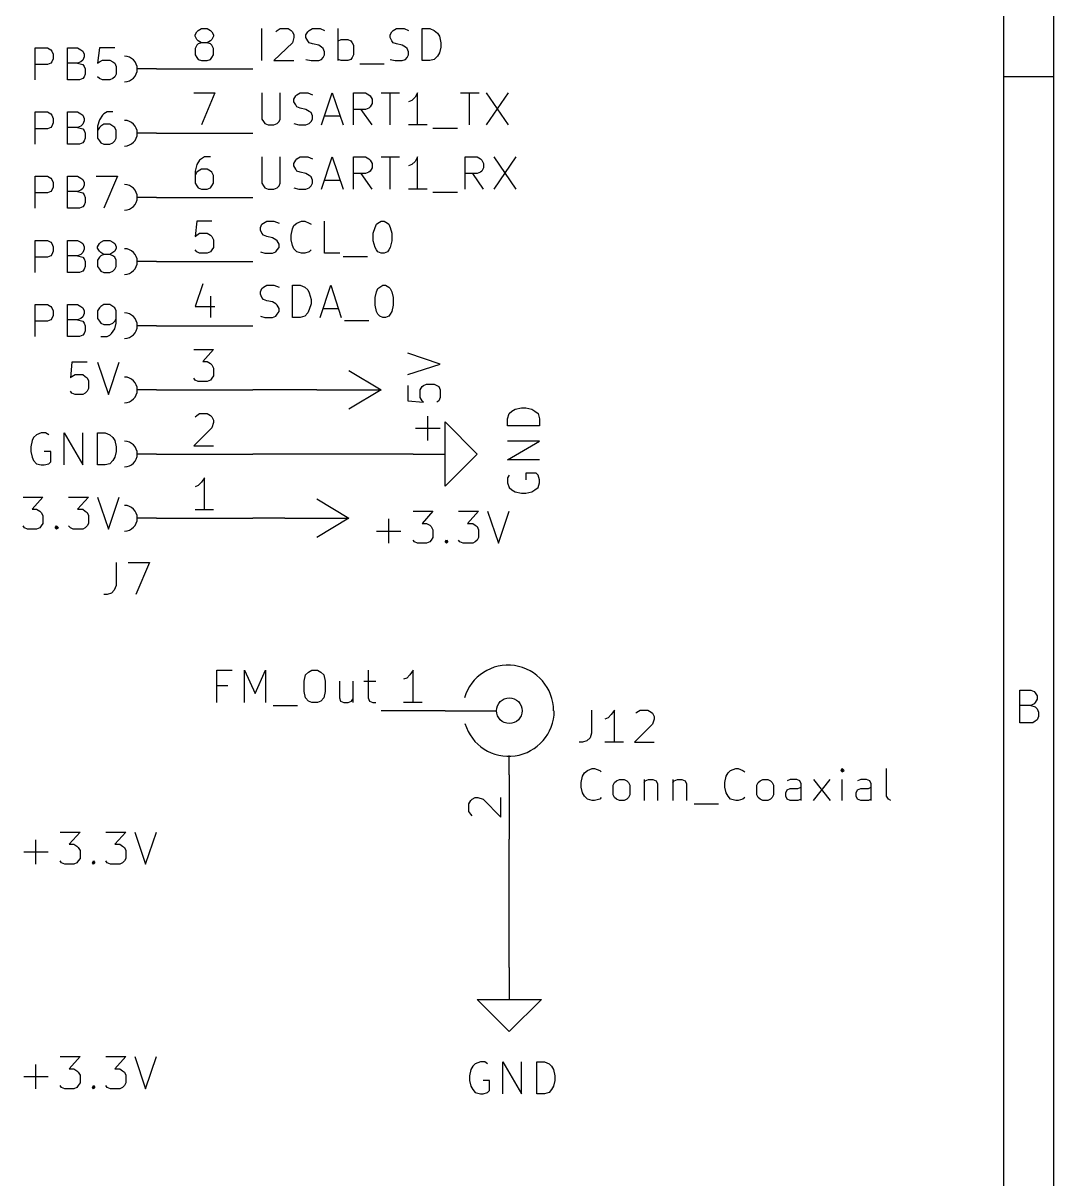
# Model space of a CAD drawing. Extents: x 0.4 to 11.3, y -7.9 to -0.4.
# Drawn here: x 9.692 to 11.299, y -4.079 to -2.278 of the extents above; entities that cross this region are included whole.
import ezdxf

# ---------------------------------------------------------------- set-up
doc = ezdxf.new("R2010")
doc.units = 0
doc.header["$MEASUREMENT"] = 0
for name, color, linetype in [('BLACK', 7, 'CONTINUOUS'), ('BLUE3', 171, 'CONTINUOUS'), ('CYAN2', 4, 'CONTINUOUS'), ('GREEN2', 3, 'CONTINUOUS'), ('RED2', 1, 'CONTINUOUS')]:
    doc.layers.add(name, color=color, linetype=linetype)

msp = doc.modelspace()

# ---------------------------------------------------------------- linework, layer by layer
at = {"layer": 'BLACK', "linetype": 'CONTINUOUS'}
for p, q in [((10.064, -2.337), (10.064, -2.287)), ((10.088, -2.29), (10.093, -2.287)), ((10.093, -2.287), (10.105, -2.287)), ((10.105, -2.287), (10.11, -2.29)), ((10.138, -2.29), (10.143, -2.287)), ((10.143, -2.287), (10.155, -2.287)), ((10.155, -2.287), (10.162, -2.29)), ((10.183, -2.337), (10.183, -2.287)), ((10.269, -2.29), (10.274, -2.287)), ((10.274, -2.287), (10.286, -2.287)), ((10.286, -2.287), (10.293, -2.29)), ((10.314, -2.337), (10.314, -2.287)), ((10.314, -2.287), (10.326, -2.287)), ((10.326, -2.287), (10.333, -2.29)), ((10.086, -2.292), (10.088, -2.29)), ((10.11, -2.29), (10.112, -2.292)), ((10.112, -2.292), (10.114, -2.297)), ((10.114, -2.301), (10.112, -2.309)), ((10.114, -2.297), (10.114, -2.301)), ((10.133, -2.297), (10.136, -2.292)), ((10.133, -2.301), (10.133, -2.297)), ((10.136, -2.306), (10.133, -2.301)), ((10.136, -2.292), (10.138, -2.29)), ((10.183, -2.306), (10.188, -2.304)), ((10.188, -2.304), (10.198, -2.304)), ((10.198, -2.304), (10.203, -2.306)), ((10.264, -2.297), (10.267, -2.292)), ((10.264, -2.301), (10.264, -2.297)), ((10.267, -2.306), (10.264, -2.301)), ((10.267, -2.292), (10.269, -2.29)), ((10.333, -2.29), (10.338, -2.294)), ((10.338, -2.294), (10.341, -2.299)), ((10.341, -2.299), (10.343, -2.309)), ((10.112, -2.309), (10.083, -2.337)), ((10.138, -2.309), (10.136, -2.306)), ((10.143, -2.311), (10.138, -2.309)), ((10.153, -2.313), (10.143, -2.311)), ((10.157, -2.316), (10.153, -2.313)), ((10.16, -2.318), (10.157, -2.316)), ((10.162, -2.323), (10.16, -2.318)), ((10.162, -2.328), (10.162, -2.323)), ((10.203, -2.306), (10.205, -2.309)), ((10.205, -2.309), (10.207, -2.313)), ((10.207, -2.313), (10.207, -2.328)), ((10.269, -2.309), (10.267, -2.306)), ((10.274, -2.311), (10.269, -2.309)), ((10.283, -2.313), (10.274, -2.311)), ((10.288, -2.316), (10.283, -2.313)), ((10.291, -2.318), (10.288, -2.316)), ((10.293, -2.323), (10.291, -2.318)), ((10.293, -2.328), (10.293, -2.323)), ((10.343, -2.316), (10.341, -2.325)), ((10.343, -2.309), (10.343, -2.316)), ((10.083, -2.337), (10.114, -2.337)), ((10.133, -2.335), (10.141, -2.337)), ((10.141, -2.337), (10.153, -2.337)), ((10.153, -2.337), (10.157, -2.335)), ((10.157, -2.335), (10.16, -2.332)), ((10.16, -2.332), (10.162, -2.328)), ((10.188, -2.337), (10.183, -2.335)), ((10.198, -2.337), (10.188, -2.337)), ((10.203, -2.335), (10.198, -2.337)), ((10.205, -2.332), (10.203, -2.335)), ((10.207, -2.328), (10.205, -2.332)), ((10.264, -2.335), (10.272, -2.337)), ((10.272, -2.337), (10.283, -2.337)), ((10.283, -2.337), (10.288, -2.335)), ((10.288, -2.335), (10.291, -2.332)), ((10.291, -2.332), (10.293, -2.328)), ((10.326, -2.337), (10.314, -2.337)), ((10.333, -2.335), (10.326, -2.337)), ((10.338, -2.33), (10.333, -2.335)), ((10.341, -2.325), (10.338, -2.33)), ((10.217, -2.342), (10.255, -2.342)), ((10.064, -2.387), (10.064, -2.428)), ((10.093, -2.428), (10.093, -2.387)), ((10.114, -2.397), (10.117, -2.392)), ((10.117, -2.392), (10.119, -2.39)), ((10.119, -2.39), (10.124, -2.387)), ((10.124, -2.387), (10.136, -2.387)), ((10.136, -2.387), (10.143, -2.39)), ((10.157, -2.437), (10.174, -2.387)), ((10.174, -2.387), (10.191, -2.437)), ((10.207, -2.437), (10.207, -2.387)), ((10.207, -2.387), (10.226, -2.387)), ((10.226, -2.387), (10.231, -2.39)), ((10.231, -2.39), (10.233, -2.392)), ((10.233, -2.392), (10.236, -2.397)), ((10.25, -2.387), (10.279, -2.387)), ((10.264, -2.437), (10.264, -2.387)), ((10.303, -2.394), (10.298, -2.399)), ((10.307, -2.387), (10.303, -2.394)), ((10.307, -2.437), (10.307, -2.387)), ((10.374, -2.387), (10.403, -2.387)), ((10.388, -2.437), (10.388, -2.387)), ((10.414, -2.387), (10.448, -2.437)), ((10.448, -2.387), (10.414, -2.437)), ((10.114, -2.401), (10.114, -2.397)), ((10.117, -2.406), (10.114, -2.401)), ((10.119, -2.409), (10.117, -2.406)), ((10.124, -2.411), (10.119, -2.409)), ((10.133, -2.413), (10.124, -2.411)), ((10.138, -2.416), (10.133, -2.413)), ((10.226, -2.413), (10.207, -2.413)), ((10.236, -2.437), (10.219, -2.413)), ((10.231, -2.411), (10.226, -2.413)), ((10.233, -2.409), (10.231, -2.411)), ((10.236, -2.404), (10.233, -2.409)), ((10.236, -2.397), (10.236, -2.404)), ((10.298, -2.399), (10.293, -2.401)), ((10.064, -2.428), (10.067, -2.432)), ((10.091, -2.432), (10.093, -2.428)), ((10.141, -2.418), (10.138, -2.416)), ((10.143, -2.423), (10.141, -2.418)), ((10.141, -2.432), (10.143, -2.428)), ((10.143, -2.428), (10.143, -2.423)), ((10.162, -2.423), (10.186, -2.423)), ((10.067, -2.432), (10.069, -2.435)), ((10.069, -2.435), (10.074, -2.437)), ((10.074, -2.437), (10.083, -2.437)), ((10.083, -2.437), (10.088, -2.435)), ((10.088, -2.435), (10.091, -2.432)), ((10.114, -2.435), (10.122, -2.437)), ((10.122, -2.437), (10.133, -2.437)), ((10.133, -2.437), (10.138, -2.435)), ((10.138, -2.435), (10.141, -2.432)), ((10.322, -2.437), (10.293, -2.437)), ((10.331, -2.442), (10.369, -2.442)), ((10.064, -2.487), (10.064, -2.528)), ((10.093, -2.528), (10.093, -2.487)), ((10.114, -2.497), (10.117, -2.492)), ((10.114, -2.501), (10.114, -2.497)), ((10.117, -2.506), (10.114, -2.501)), ((10.117, -2.492), (10.119, -2.49)), ((10.119, -2.49), (10.124, -2.487)), ((10.124, -2.487), (10.136, -2.487)), ((10.136, -2.487), (10.143, -2.49)), ((10.157, -2.537), (10.174, -2.487)), ((10.174, -2.487), (10.191, -2.537)), ((10.207, -2.537), (10.207, -2.487)), ((10.207, -2.487), (10.226, -2.487)), ((10.226, -2.487), (10.231, -2.49)), ((10.231, -2.49), (10.233, -2.492)), ((10.233, -2.492), (10.236, -2.497)), ((10.236, -2.497), (10.236, -2.504)), ((10.25, -2.487), (10.279, -2.487)), ((10.264, -2.537), (10.264, -2.487)), ((10.298, -2.499), (10.293, -2.501)), ((10.303, -2.494), (10.298, -2.499)), ((10.307, -2.487), (10.303, -2.494)), ((10.307, -2.537), (10.307, -2.487)), ((10.381, -2.537), (10.381, -2.487)), ((10.381, -2.487), (10.4, -2.487)), ((10.4, -2.487), (10.405, -2.49)), ((10.405, -2.49), (10.407, -2.492)), ((10.407, -2.492), (10.41, -2.497)), ((10.41, -2.497), (10.41, -2.504)), ((10.426, -2.487), (10.46, -2.537)), ((10.46, -2.487), (10.426, -2.537)), ((10.119, -2.509), (10.117, -2.506)), ((10.124, -2.511), (10.119, -2.509)), ((10.133, -2.513), (10.124, -2.511)), ((10.138, -2.516), (10.133, -2.513)), ((10.141, -2.518), (10.138, -2.516)), ((10.143, -2.523), (10.141, -2.518)), ((10.226, -2.513), (10.207, -2.513)), ((10.236, -2.537), (10.219, -2.513)), ((10.231, -2.511), (10.226, -2.513)), ((10.233, -2.509), (10.231, -2.511)), ((10.236, -2.504), (10.233, -2.509)), ((10.4, -2.513), (10.381, -2.513)), ((10.41, -2.537), (10.393, -2.513)), ((10.405, -2.511), (10.4, -2.513)), ((10.407, -2.509), (10.405, -2.511)), ((10.41, -2.504), (10.407, -2.509)), ((10.064, -2.528), (10.067, -2.532)), ((10.067, -2.532), (10.069, -2.535)), ((10.069, -2.535), (10.074, -2.537)), ((10.074, -2.537), (10.083, -2.537)), ((10.083, -2.537), (10.088, -2.535)), ((10.088, -2.535), (10.091, -2.532)), ((10.091, -2.532), (10.093, -2.528)), ((10.114, -2.535), (10.122, -2.537)), ((10.122, -2.537), (10.133, -2.537)), ((10.133, -2.537), (10.138, -2.535)), ((10.138, -2.535), (10.141, -2.532)), ((10.141, -2.532), (10.143, -2.528)), ((10.143, -2.528), (10.143, -2.523)), ((10.162, -2.523), (10.186, -2.523)), ((10.322, -2.537), (10.293, -2.537)), ((10.331, -2.542), (10.369, -2.542)), ((10.062, -2.597), (10.064, -2.592)), ((10.064, -2.592), (10.067, -2.59)), ((10.067, -2.59), (10.072, -2.587)), ((10.072, -2.587), (10.083, -2.587)), ((10.083, -2.587), (10.091, -2.59)), ((10.114, -2.594), (10.119, -2.59)), ((10.119, -2.59), (10.126, -2.587)), ((10.126, -2.587), (10.131, -2.587)), ((10.131, -2.587), (10.138, -2.59)), ((10.138, -2.59), (10.141, -2.592)), ((10.162, -2.637), (10.162, -2.587)), ((10.241, -2.597), (10.243, -2.592)), ((10.243, -2.592), (10.245, -2.59)), ((10.245, -2.59), (10.25, -2.587)), ((10.25, -2.587), (10.255, -2.587)), ((10.255, -2.587), (10.26, -2.59)), ((10.26, -2.59), (10.262, -2.592)), ((10.262, -2.592), (10.264, -2.597)), ((10.062, -2.601), (10.062, -2.597)), ((10.064, -2.606), (10.062, -2.601)), ((10.067, -2.609), (10.064, -2.606)), ((10.072, -2.611), (10.067, -2.609)), ((10.081, -2.613), (10.072, -2.611)), ((10.11, -2.609), (10.112, -2.599)), ((10.11, -2.616), (10.11, -2.609)), ((10.112, -2.599), (10.114, -2.594)), ((10.238, -2.606), (10.241, -2.597)), ((10.238, -2.618), (10.238, -2.606)), ((10.264, -2.597), (10.267, -2.606)), ((10.267, -2.606), (10.267, -2.618)), ((10.086, -2.616), (10.081, -2.613)), ((10.088, -2.618), (10.086, -2.616)), ((10.091, -2.623), (10.088, -2.618)), ((10.088, -2.632), (10.091, -2.628)), ((10.091, -2.628), (10.091, -2.623)), ((10.112, -2.625), (10.11, -2.616)), ((10.114, -2.63), (10.112, -2.625)), ((10.241, -2.628), (10.238, -2.618)), ((10.243, -2.632), (10.241, -2.628)), ((10.264, -2.628), (10.262, -2.632)), ((10.267, -2.618), (10.264, -2.628)), ((10.062, -2.635), (10.069, -2.637)), ((10.069, -2.637), (10.081, -2.637)), ((10.081, -2.637), (10.086, -2.635)), ((10.086, -2.635), (10.088, -2.632)), ((10.119, -2.635), (10.114, -2.63)), ((10.126, -2.637), (10.119, -2.635)), ((10.131, -2.637), (10.126, -2.637)), ((10.138, -2.635), (10.131, -2.637)), ((10.141, -2.632), (10.138, -2.635)), ((10.186, -2.637), (10.162, -2.637)), ((10.191, -2.642), (10.229, -2.642)), ((10.245, -2.635), (10.243, -2.632)), ((10.25, -2.637), (10.245, -2.635)), ((10.255, -2.637), (10.25, -2.637)), ((10.26, -2.635), (10.255, -2.637)), ((10.262, -2.632), (10.26, -2.635)), ((10.062, -2.697), (10.064, -2.692)), ((10.062, -2.701), (10.062, -2.697)), ((10.064, -2.706), (10.062, -2.701)), ((10.064, -2.692), (10.067, -2.69)), ((10.067, -2.69), (10.072, -2.687)), ((10.072, -2.687), (10.083, -2.687)), ((10.083, -2.687), (10.091, -2.69)), ((10.112, -2.737), (10.112, -2.687)), ((10.112, -2.687), (10.124, -2.687)), ((10.124, -2.687), (10.131, -2.69)), ((10.131, -2.69), (10.136, -2.694)), ((10.136, -2.694), (10.138, -2.699)), ((10.138, -2.699), (10.141, -2.709)), ((10.155, -2.737), (10.172, -2.687)), ((10.172, -2.687), (10.188, -2.737)), ((10.241, -2.706), (10.243, -2.697)), ((10.243, -2.697), (10.245, -2.692)), ((10.245, -2.692), (10.248, -2.69)), ((10.248, -2.69), (10.253, -2.687)), ((10.253, -2.687), (10.257, -2.687)), ((10.257, -2.687), (10.262, -2.69)), ((10.262, -2.69), (10.264, -2.692)), ((10.264, -2.692), (10.267, -2.697)), ((10.267, -2.697), (10.269, -2.706)), ((10.067, -2.709), (10.064, -2.706)), ((10.072, -2.711), (10.067, -2.709)), ((10.081, -2.713), (10.072, -2.711)), ((10.086, -2.716), (10.081, -2.713)), ((10.088, -2.718), (10.086, -2.716)), ((10.091, -2.723), (10.088, -2.718)), ((10.141, -2.716), (10.138, -2.725)), ((10.141, -2.709), (10.141, -2.716)), ((10.241, -2.718), (10.241, -2.706)), ((10.243, -2.728), (10.241, -2.718)), ((10.269, -2.718), (10.267, -2.728)), ((10.269, -2.706), (10.269, -2.718)), ((10.062, -2.735), (10.069, -2.737)), ((10.069, -2.737), (10.081, -2.737)), ((10.081, -2.737), (10.086, -2.735)), ((10.086, -2.735), (10.088, -2.732)), ((10.088, -2.732), (10.091, -2.728)), ((10.091, -2.728), (10.091, -2.723)), ((10.124, -2.737), (10.112, -2.737)), ((10.131, -2.735), (10.124, -2.737)), ((10.136, -2.73), (10.131, -2.735)), ((10.138, -2.725), (10.136, -2.73)), ((10.16, -2.723), (10.183, -2.723)), ((10.245, -2.732), (10.243, -2.728)), ((10.248, -2.735), (10.245, -2.732)), ((10.253, -2.737), (10.248, -2.735)), ((10.257, -2.737), (10.253, -2.737)), ((10.262, -2.735), (10.257, -2.737)), ((10.264, -2.732), (10.262, -2.735)), ((10.267, -2.728), (10.264, -2.732)), ((10.193, -2.742), (10.231, -2.742)), ((9.994, -3.337), (9.994, -3.287)), ((9.994, -3.287), (10.018, -3.287)), ((10.037, -3.337), (10.037, -3.287)), ((10.037, -3.287), (10.054, -3.323)), ((10.054, -3.323), (10.07, -3.287)), ((10.07, -3.287), (10.07, -3.337)), ((10.13, -3.304), (10.132, -3.294)), ((10.132, -3.294), (10.137, -3.29)), ((10.137, -3.29), (10.142, -3.287)), ((10.142, -3.287), (10.151, -3.287)), ((10.151, -3.287), (10.156, -3.29)), ((10.156, -3.29), (10.161, -3.294)), ((10.161, -3.294), (10.163, -3.304)), ((10.23, -3.287), (10.23, -3.33)), ((10.011, -3.311), (9.994, -3.311)), ((10.13, -3.32), (10.13, -3.304)), ((10.163, -3.304), (10.163, -3.32)), ((10.185, -3.304), (10.185, -3.33)), ((10.206, -3.304), (10.206, -3.337)), ((10.223, -3.304), (10.242, -3.304)), ((10.132, -3.33), (10.13, -3.32)), ((10.137, -3.335), (10.132, -3.33)), ((10.161, -3.33), (10.156, -3.335)), ((10.163, -3.32), (10.161, -3.33)), ((10.185, -3.33), (10.187, -3.335)), ((10.23, -3.33), (10.232, -3.335)), ((10.082, -3.342), (10.12, -3.342)), ((10.142, -3.337), (10.137, -3.335)), ((10.151, -3.337), (10.142, -3.337)), ((10.156, -3.335), (10.151, -3.337)), ((10.187, -3.335), (10.192, -3.337)), ((10.192, -3.337), (10.199, -3.337)), ((10.199, -3.337), (10.204, -3.335)), ((10.204, -3.335), (10.206, -3.332)), ((10.232, -3.335), (10.237, -3.337)), ((10.237, -3.337), (10.242, -3.337))]:
    msp.add_line(p, q, dxfattribs=at)
at = {"layer": 'BLUE3', "linetype": 'CONTINUOUS'}
for p, q in [((9.711, -2.367), (9.711, -2.317)), ((9.711, -2.317), (9.73, -2.317)), ((9.73, -2.317), (9.735, -2.32)), ((9.735, -2.32), (9.737, -2.322)), ((9.737, -2.322), (9.739, -2.327)), ((9.761, -2.367), (9.761, -2.317)), ((9.761, -2.317), (9.777, -2.317)), ((9.777, -2.317), (9.782, -2.32)), ((9.782, -2.32), (9.785, -2.322)), ((9.785, -2.322), (9.787, -2.327)), ((9.811, -2.317), (9.808, -2.341)), ((9.835, -2.317), (9.811, -2.317)), ((9.735, -2.341), (9.73, -2.343)), ((9.737, -2.339), (9.735, -2.341)), ((9.739, -2.334), (9.737, -2.339)), ((9.739, -2.327), (9.739, -2.334)), ((9.777, -2.341), (9.761, -2.341)), ((9.782, -2.339), (9.777, -2.341)), ((9.777, -2.341), (9.785, -2.343)), ((9.785, -2.336), (9.782, -2.339)), ((9.787, -2.331), (9.785, -2.336)), ((9.787, -2.327), (9.787, -2.331)), ((9.808, -2.341), (9.811, -2.339)), ((9.811, -2.339), (9.816, -2.336)), ((9.816, -2.336), (9.827, -2.336)), ((9.827, -2.336), (9.832, -2.339)), ((9.832, -2.339), (9.835, -2.341)), ((9.835, -2.341), (9.837, -2.346)), ((9.73, -2.343), (9.711, -2.343)), ((9.785, -2.343), (9.787, -2.346)), ((9.787, -2.346), (9.789, -2.35)), ((9.789, -2.358), (9.787, -2.362)), ((9.789, -2.35), (9.789, -2.358)), ((9.837, -2.358), (9.835, -2.362)), ((9.837, -2.346), (9.837, -2.358)), ((9.78, -2.367), (9.761, -2.367)), ((9.785, -2.365), (9.78, -2.367)), ((9.787, -2.362), (9.785, -2.365)), ((9.811, -2.365), (9.808, -2.362)), ((9.816, -2.367), (9.811, -2.365)), ((9.827, -2.367), (9.816, -2.367)), ((9.832, -2.365), (9.827, -2.367)), ((9.835, -2.362), (9.832, -2.365)), ((9.711, -2.467), (9.711, -2.417)), ((9.711, -2.417), (9.73, -2.417)), ((9.73, -2.417), (9.735, -2.42)), ((9.735, -2.42), (9.737, -2.422)), ((9.737, -2.422), (9.739, -2.427)), ((9.739, -2.427), (9.739, -2.434)), ((9.761, -2.467), (9.761, -2.417)), ((9.761, -2.417), (9.777, -2.417)), ((9.777, -2.417), (9.782, -2.42)), ((9.782, -2.42), (9.785, -2.422)), ((9.785, -2.422), (9.787, -2.427)), ((9.787, -2.431), (9.785, -2.436)), ((9.787, -2.427), (9.787, -2.431)), ((9.811, -2.429), (9.808, -2.439)), ((9.816, -2.422), (9.811, -2.429)), ((9.818, -2.42), (9.816, -2.422)), ((9.823, -2.417), (9.818, -2.42)), ((9.832, -2.417), (9.823, -2.417)), ((9.73, -2.443), (9.711, -2.443)), ((9.735, -2.441), (9.73, -2.443)), ((9.737, -2.439), (9.735, -2.441)), ((9.739, -2.434), (9.737, -2.439)), ((9.777, -2.441), (9.761, -2.441)), ((9.782, -2.439), (9.777, -2.441)), ((9.777, -2.441), (9.785, -2.443)), ((9.785, -2.436), (9.782, -2.439)), ((9.785, -2.443), (9.787, -2.446)), ((9.787, -2.446), (9.789, -2.45)), ((9.808, -2.439), (9.808, -2.458)), ((9.811, -2.441), (9.808, -2.446)), ((9.813, -2.439), (9.811, -2.441)), ((9.818, -2.436), (9.813, -2.439)), ((9.827, -2.436), (9.818, -2.436)), ((9.832, -2.439), (9.827, -2.436)), ((9.835, -2.441), (9.832, -2.439)), ((9.837, -2.446), (9.835, -2.441)), ((9.837, -2.458), (9.837, -2.446)), ((9.78, -2.467), (9.761, -2.467)), ((9.785, -2.465), (9.78, -2.467)), ((9.787, -2.462), (9.785, -2.465)), ((9.789, -2.458), (9.787, -2.462)), ((9.789, -2.45), (9.789, -2.458)), ((9.808, -2.458), (9.811, -2.462)), ((9.811, -2.462), (9.813, -2.465)), ((9.813, -2.465), (9.818, -2.467)), ((9.818, -2.467), (9.827, -2.467)), ((9.827, -2.467), (9.832, -2.465)), ((9.832, -2.465), (9.835, -2.462)), ((9.835, -2.462), (9.837, -2.458)), ((9.711, -2.567), (9.711, -2.517)), ((9.711, -2.517), (9.73, -2.517)), ((9.73, -2.517), (9.735, -2.52)), ((9.735, -2.52), (9.737, -2.522)), ((9.761, -2.567), (9.761, -2.517)), ((9.761, -2.517), (9.777, -2.517)), ((9.777, -2.517), (9.782, -2.52)), ((9.782, -2.52), (9.785, -2.522)), ((9.806, -2.517), (9.839, -2.517)), ((9.839, -2.517), (9.818, -2.567)), ((9.737, -2.539), (9.735, -2.541)), ((9.737, -2.522), (9.739, -2.527)), ((9.739, -2.534), (9.737, -2.539)), ((9.739, -2.527), (9.739, -2.534)), ((9.782, -2.539), (9.777, -2.541)), ((9.785, -2.536), (9.782, -2.539)), ((9.785, -2.522), (9.787, -2.527)), ((9.787, -2.531), (9.785, -2.536)), ((9.787, -2.527), (9.787, -2.531)), ((9.73, -2.543), (9.711, -2.543)), ((9.735, -2.541), (9.73, -2.543)), ((9.777, -2.541), (9.761, -2.541)), ((9.777, -2.541), (9.785, -2.543)), ((9.785, -2.543), (9.787, -2.546)), ((9.787, -2.546), (9.789, -2.55)), ((9.789, -2.55), (9.789, -2.558)), ((9.78, -2.567), (9.761, -2.567)), ((9.785, -2.565), (9.78, -2.567)), ((9.787, -2.562), (9.785, -2.565)), ((9.789, -2.558), (9.787, -2.562)), ((9.711, -2.667), (9.711, -2.617)), ((9.711, -2.617), (9.73, -2.617)), ((9.73, -2.617), (9.735, -2.62)), ((9.735, -2.62), (9.737, -2.622)), ((9.737, -2.622), (9.739, -2.627)), ((9.739, -2.627), (9.739, -2.634)), ((9.761, -2.667), (9.761, -2.617)), ((9.761, -2.617), (9.777, -2.617)), ((9.777, -2.617), (9.782, -2.62)), ((9.782, -2.62), (9.785, -2.622)), ((9.785, -2.622), (9.787, -2.627)), ((9.787, -2.627), (9.787, -2.631)), ((9.808, -2.627), (9.811, -2.622)), ((9.808, -2.629), (9.808, -2.627)), ((9.811, -2.634), (9.808, -2.629)), ((9.811, -2.622), (9.813, -2.62)), ((9.813, -2.62), (9.818, -2.617)), ((9.818, -2.617), (9.827, -2.617)), ((9.827, -2.617), (9.832, -2.62)), ((9.832, -2.62), (9.835, -2.622)), ((9.835, -2.622), (9.837, -2.627)), ((9.837, -2.629), (9.835, -2.634)), ((9.837, -2.627), (9.837, -2.629)), ((9.73, -2.643), (9.711, -2.643)), ((9.735, -2.641), (9.73, -2.643)), ((9.737, -2.639), (9.735, -2.641)), ((9.739, -2.634), (9.737, -2.639)), ((9.777, -2.641), (9.761, -2.641)), ((9.782, -2.639), (9.777, -2.641)), ((9.777, -2.641), (9.785, -2.643)), ((9.785, -2.636), (9.782, -2.639)), ((9.787, -2.631), (9.785, -2.636)), ((9.785, -2.643), (9.787, -2.646)), ((9.787, -2.646), (9.789, -2.65)), ((9.811, -2.643), (9.808, -2.648)), ((9.813, -2.636), (9.811, -2.634)), ((9.813, -2.641), (9.811, -2.643)), ((9.818, -2.639), (9.813, -2.636)), ((9.818, -2.639), (9.813, -2.641)), ((9.827, -2.639), (9.818, -2.639)), ((9.832, -2.636), (9.827, -2.639)), ((9.832, -2.641), (9.827, -2.639)), ((9.835, -2.634), (9.832, -2.636)), ((9.835, -2.643), (9.832, -2.641)), ((9.837, -2.648), (9.835, -2.643)), ((9.785, -2.665), (9.78, -2.667)), ((9.787, -2.662), (9.785, -2.665)), ((9.789, -2.658), (9.787, -2.662)), ((9.789, -2.65), (9.789, -2.658)), ((9.808, -2.648), (9.808, -2.658)), ((9.808, -2.658), (9.811, -2.662)), ((9.811, -2.662), (9.813, -2.665)), ((9.813, -2.665), (9.818, -2.667)), ((9.827, -2.667), (9.832, -2.665)), ((9.832, -2.665), (9.835, -2.662)), ((9.835, -2.662), (9.837, -2.658)), ((9.837, -2.658), (9.837, -2.648)), ((9.78, -2.667), (9.761, -2.667)), ((9.818, -2.667), (9.827, -2.667)), ((9.711, -2.767), (9.711, -2.717)), ((9.711, -2.717), (9.73, -2.717)), ((9.73, -2.717), (9.735, -2.72)), ((9.761, -2.767), (9.761, -2.717)), ((9.761, -2.717), (9.777, -2.717)), ((9.777, -2.717), (9.782, -2.72)), ((9.818, -2.717), (9.813, -2.72)), ((9.827, -2.717), (9.818, -2.717)), ((9.832, -2.72), (9.827, -2.717)), ((9.735, -2.72), (9.737, -2.722)), ((9.737, -2.722), (9.739, -2.727)), ((9.739, -2.734), (9.737, -2.739)), ((9.739, -2.727), (9.739, -2.734)), ((9.782, -2.72), (9.785, -2.722)), ((9.785, -2.736), (9.782, -2.739)), ((9.785, -2.722), (9.787, -2.727)), ((9.787, -2.731), (9.785, -2.736)), ((9.787, -2.727), (9.787, -2.731)), ((9.811, -2.722), (9.808, -2.727)), ((9.808, -2.727), (9.808, -2.739)), ((9.813, -2.72), (9.811, -2.722)), ((9.835, -2.722), (9.832, -2.72)), ((9.837, -2.727), (9.835, -2.722)), ((9.837, -2.746), (9.837, -2.727)), ((9.73, -2.743), (9.711, -2.743)), ((9.735, -2.741), (9.73, -2.743)), ((9.737, -2.739), (9.735, -2.741)), ((9.777, -2.741), (9.761, -2.741)), ((9.782, -2.739), (9.777, -2.741)), ((9.777, -2.741), (9.785, -2.743)), ((9.785, -2.743), (9.787, -2.746)), ((9.787, -2.746), (9.789, -2.75)), ((9.789, -2.75), (9.789, -2.758)), ((9.808, -2.739), (9.811, -2.743)), ((9.811, -2.743), (9.813, -2.746)), ((9.813, -2.746), (9.818, -2.748)), ((9.818, -2.748), (9.827, -2.748)), ((9.827, -2.748), (9.832, -2.746)), ((9.83, -2.762), (9.835, -2.755)), ((9.832, -2.746), (9.835, -2.743)), ((9.835, -2.743), (9.837, -2.739)), ((9.835, -2.755), (9.837, -2.746)), ((9.78, -2.767), (9.761, -2.767)), ((9.785, -2.765), (9.78, -2.767)), ((9.787, -2.762), (9.785, -2.765)), ((9.789, -2.758), (9.787, -2.762)), ((9.813, -2.767), (9.823, -2.767)), ((9.823, -2.767), (9.827, -2.765)), ((9.827, -2.765), (9.83, -2.762)), ((9.768, -2.807), (9.766, -2.831)), ((9.792, -2.807), (9.768, -2.807)), ((9.808, -2.807), (9.825, -2.857)), ((9.825, -2.857), (9.842, -2.807)), ((9.768, -2.829), (9.773, -2.826)), ((9.773, -2.826), (9.785, -2.826)), ((9.785, -2.826), (9.789, -2.829)), ((9.766, -2.831), (9.768, -2.829)), ((9.789, -2.829), (9.792, -2.831)), ((9.792, -2.831), (9.794, -2.836)), ((9.794, -2.836), (9.794, -2.848)), ((9.768, -2.855), (9.766, -2.852)), ((9.773, -2.857), (9.768, -2.855)), ((9.785, -2.857), (9.773, -2.857)), ((9.789, -2.855), (9.785, -2.857)), ((9.792, -2.852), (9.789, -2.855)), ((9.794, -2.848), (9.792, -2.852)), ((9.72, -2.917), (9.713, -2.92)), ((9.727, -2.917), (9.72, -2.917)), ((9.732, -2.92), (9.727, -2.917)), ((9.756, -2.967), (9.756, -2.917)), ((9.756, -2.917), (9.785, -2.967)), ((9.785, -2.967), (9.785, -2.917)), ((9.808, -2.967), (9.808, -2.917)), ((9.808, -2.917), (9.82, -2.917)), ((9.82, -2.917), (9.827, -2.92)), ((9.706, -2.929), (9.704, -2.939)), ((9.708, -2.924), (9.706, -2.929)), ((9.713, -2.92), (9.708, -2.924)), ((9.827, -2.92), (9.832, -2.924)), ((9.832, -2.924), (9.835, -2.929)), ((9.835, -2.929), (9.837, -2.939)), ((9.704, -2.939), (9.704, -2.946)), ((9.704, -2.946), (9.706, -2.955)), ((9.735, -2.946), (9.725, -2.946)), ((9.735, -2.962), (9.735, -2.946)), ((9.837, -2.946), (9.835, -2.955)), ((9.837, -2.939), (9.837, -2.946)), ((9.706, -2.955), (9.708, -2.96)), ((9.708, -2.96), (9.713, -2.965)), ((9.713, -2.965), (9.72, -2.967)), ((9.72, -2.967), (9.725, -2.967)), ((9.725, -2.967), (9.732, -2.965)), ((9.732, -2.965), (9.735, -2.962)), ((9.82, -2.967), (9.808, -2.967)), ((9.827, -2.965), (9.82, -2.967)), ((9.832, -2.96), (9.827, -2.965)), ((9.835, -2.955), (9.832, -2.96)), ((9.692, -3.017), (9.723, -3.017)), ((9.723, -3.017), (9.706, -3.036)), ((9.763, -3.017), (9.794, -3.017)), ((9.794, -3.017), (9.777, -3.036)), ((9.808, -3.017), (9.825, -3.067)), ((9.825, -3.067), (9.842, -3.017)), ((9.706, -3.036), (9.713, -3.036)), ((9.713, -3.036), (9.718, -3.039)), ((9.718, -3.039), (9.72, -3.041)), ((9.72, -3.041), (9.723, -3.046)), ((9.777, -3.036), (9.785, -3.036)), ((9.785, -3.036), (9.789, -3.039)), ((9.789, -3.039), (9.792, -3.041)), ((9.792, -3.041), (9.794, -3.046)), ((9.723, -3.058), (9.72, -3.062)), ((9.723, -3.046), (9.723, -3.058)), ((9.794, -3.058), (9.792, -3.062)), ((9.794, -3.046), (9.794, -3.058)), ((9.694, -3.065), (9.692, -3.062)), ((9.699, -3.067), (9.694, -3.065)), ((9.713, -3.067), (9.699, -3.067)), ((9.718, -3.065), (9.713, -3.067)), ((9.72, -3.062), (9.718, -3.065)), ((9.742, -3.065), (9.744, -3.062)), ((9.744, -3.067), (9.742, -3.065)), ((9.744, -3.062), (9.747, -3.065)), ((9.744, -3.062), (9.744, -3.067)), ((9.747, -3.065), (9.744, -3.067)), ((9.766, -3.065), (9.763, -3.062)), ((9.77, -3.067), (9.766, -3.065)), ((9.785, -3.067), (9.77, -3.067)), ((9.789, -3.065), (9.785, -3.067)), ((9.792, -3.062), (9.789, -3.065))]:
    msp.add_line(p, q, dxfattribs=at)
at = {"layer": 'CYAN2', "linetype": 'CONTINUOUS'}
for p, q in [((10.342, -2.81), (10.292, -2.793)), ((10.292, -2.826), (10.342, -2.81)), ((10.292, -2.843), (10.292, -2.867)), ((10.311, -2.85), (10.314, -2.845)), ((10.314, -2.845), (10.316, -2.843)), ((10.316, -2.843), (10.321, -2.841)), ((10.321, -2.841), (10.333, -2.841)), ((10.333, -2.841), (10.337, -2.843)), ((10.337, -2.843), (10.34, -2.845)), ((10.34, -2.845), (10.342, -2.85)), ((10.311, -2.862), (10.311, -2.85)), ((10.314, -2.867), (10.311, -2.862)), ((10.342, -2.862), (10.34, -2.867)), ((10.342, -2.85), (10.342, -2.862)), ((10.292, -2.867), (10.316, -2.869)), ((10.316, -2.869), (10.314, -2.867)), ((10.34, -2.867), (10.337, -2.869)), ((10.454, -2.883), (10.459, -2.88)), ((10.459, -2.88), (10.469, -2.878)), ((10.469, -2.878), (10.476, -2.878)), ((10.476, -2.878), (10.485, -2.88)), ((10.485, -2.88), (10.49, -2.883)), ((10.323, -2.929), (10.323, -2.891)), ((10.447, -2.895), (10.45, -2.887)), ((10.447, -2.906), (10.447, -2.895)), ((10.45, -2.887), (10.454, -2.883)), ((10.49, -2.883), (10.495, -2.887)), ((10.495, -2.887), (10.497, -2.895)), ((10.497, -2.895), (10.497, -2.906)), ((10.342, -2.91), (10.304, -2.91)), ((10.497, -2.906), (10.447, -2.906)), ((10.447, -2.959), (10.497, -2.93)), ((10.497, -2.93), (10.447, -2.93)), ((10.497, -2.959), (10.447, -2.959)), ((10.45, -2.983), (10.447, -2.987)), ((10.447, -2.987), (10.447, -2.995)), ((10.492, -2.98), (10.476, -2.98)), ((10.476, -2.98), (10.476, -2.99)), ((10.495, -2.983), (10.492, -2.98)), ((10.497, -2.99), (10.495, -2.983)), ((10.447, -2.995), (10.45, -3.002)), ((10.45, -3.002), (10.454, -3.006)), ((10.454, -3.006), (10.459, -3.009)), ((10.485, -3.009), (10.49, -3.006)), ((10.49, -3.006), (10.495, -3.002)), ((10.495, -3.002), (10.497, -2.995)), ((10.497, -2.995), (10.497, -2.99)), ((10.459, -3.009), (10.469, -3.011)), ((10.469, -3.011), (10.476, -3.011)), ((10.476, -3.011), (10.485, -3.009)), ((10.3, -3.039), (10.331, -3.039)), ((10.331, -3.039), (10.314, -3.058)), ((10.371, -3.039), (10.402, -3.039)), ((10.402, -3.039), (10.385, -3.058)), ((10.416, -3.039), (10.433, -3.089)), ((10.433, -3.089), (10.45, -3.039)), ((10.262, -3.089), (10.262, -3.051)), ((10.314, -3.058), (10.321, -3.058)), ((10.321, -3.058), (10.326, -3.061)), ((10.326, -3.061), (10.328, -3.063)), ((10.385, -3.058), (10.393, -3.058)), ((10.393, -3.058), (10.397, -3.061)), ((10.397, -3.061), (10.4, -3.063)), ((10.243, -3.07), (10.281, -3.07)), ((10.328, -3.063), (10.331, -3.068)), ((10.331, -3.068), (10.331, -3.08)), ((10.4, -3.063), (10.402, -3.068)), ((10.402, -3.068), (10.402, -3.08)), ((10.302, -3.087), (10.3, -3.084)), ((10.307, -3.089), (10.302, -3.087)), ((10.321, -3.089), (10.307, -3.089)), ((10.326, -3.087), (10.321, -3.089)), ((10.328, -3.084), (10.326, -3.087)), ((10.331, -3.08), (10.328, -3.084)), ((10.35, -3.087), (10.352, -3.084)), ((10.352, -3.089), (10.35, -3.087)), ((10.352, -3.084), (10.354, -3.087)), ((10.352, -3.084), (10.352, -3.089)), ((10.354, -3.087), (10.352, -3.089)), ((10.373, -3.087), (10.371, -3.084)), ((10.378, -3.089), (10.373, -3.087)), ((10.393, -3.089), (10.378, -3.089)), ((10.397, -3.087), (10.393, -3.089)), ((10.4, -3.084), (10.397, -3.087)), ((10.402, -3.08), (10.4, -3.084)), ((9.837, -3.119), (9.837, -3.155)), ((9.856, -3.119), (9.889, -3.119)), ((9.889, -3.119), (9.868, -3.169)), ((9.823, -3.169), (9.818, -3.169)), ((9.83, -3.167), (9.823, -3.169)), ((9.834, -3.162), (9.83, -3.167)), ((9.837, -3.155), (9.834, -3.162)), ((10.578, -3.349), (10.578, -3.385)), ((10.614, -3.349), (10.609, -3.356)), ((10.614, -3.399), (10.614, -3.349)), ((10.649, -3.352), (10.654, -3.349)), ((10.654, -3.349), (10.666, -3.349)), ((10.666, -3.349), (10.671, -3.352)), ((10.604, -3.361), (10.599, -3.363)), ((10.609, -3.356), (10.604, -3.361)), ((10.647, -3.354), (10.649, -3.352)), ((10.671, -3.352), (10.673, -3.354)), ((10.673, -3.354), (10.676, -3.359)), ((10.676, -3.363), (10.673, -3.371)), ((10.676, -3.359), (10.676, -3.363)), ((10.578, -3.385), (10.576, -3.392)), ((10.673, -3.371), (10.645, -3.399)), ((10.564, -3.399), (10.559, -3.399)), ((10.571, -3.397), (10.564, -3.399)), ((10.576, -3.392), (10.571, -3.397)), ((10.628, -3.399), (10.599, -3.399)), ((10.645, -3.399), (10.676, -3.399)), ((10.562, -3.462), (10.564, -3.452)), ((10.564, -3.452), (10.567, -3.447)), ((10.567, -3.447), (10.572, -3.443)), ((10.572, -3.443), (10.579, -3.44)), ((10.579, -3.44), (10.583, -3.44)), ((10.583, -3.44), (10.591, -3.443)), ((10.591, -3.443), (10.593, -3.445)), ((10.617, -3.459), (10.622, -3.457)), ((10.622, -3.457), (10.629, -3.457)), ((10.629, -3.457), (10.633, -3.459)), ((10.66, -3.457), (10.66, -3.49)), ((10.662, -3.459), (10.667, -3.457)), ((10.667, -3.457), (10.674, -3.457)), ((10.674, -3.457), (10.679, -3.459)), ((10.705, -3.457), (10.705, -3.49)), ((10.707, -3.459), (10.712, -3.457)), ((10.712, -3.457), (10.719, -3.457)), ((10.719, -3.457), (10.724, -3.459)), ((10.786, -3.462), (10.788, -3.452)), ((10.788, -3.452), (10.791, -3.447)), ((10.791, -3.447), (10.795, -3.443)), ((10.795, -3.443), (10.803, -3.44)), ((10.803, -3.44), (10.807, -3.44)), ((10.807, -3.44), (10.814, -3.443)), ((10.814, -3.443), (10.817, -3.445)), ((10.841, -3.459), (10.845, -3.457)), ((10.845, -3.457), (10.853, -3.457)), ((10.853, -3.457), (10.857, -3.459)), ((10.888, -3.457), (10.883, -3.459)), ((10.898, -3.457), (10.888, -3.457)), ((10.903, -3.459), (10.898, -3.457)), ((10.924, -3.49), (10.95, -3.457)), ((10.924, -3.457), (10.95, -3.49)), ((10.969, -3.44), (10.967, -3.443)), ((10.967, -3.443), (10.969, -3.445)), ((10.972, -3.443), (10.969, -3.44)), ((10.969, -3.44), (10.969, -3.445)), ((10.969, -3.445), (10.972, -3.443)), ((10.969, -3.49), (10.969, -3.457)), ((10.998, -3.457), (10.993, -3.459)), ((11.007, -3.457), (10.998, -3.457)), ((11.012, -3.459), (11.007, -3.457)), ((11.038, -3.483), (11.038, -3.44)), ((10.562, -3.469), (10.562, -3.462)), ((10.564, -3.478), (10.562, -3.469)), ((10.612, -3.466), (10.614, -3.462)), ((10.612, -3.481), (10.612, -3.466)), ((10.614, -3.462), (10.617, -3.459)), ((10.633, -3.459), (10.636, -3.462)), ((10.636, -3.462), (10.638, -3.466)), ((10.638, -3.466), (10.638, -3.481)), ((10.66, -3.462), (10.662, -3.459)), ((10.679, -3.459), (10.681, -3.464)), ((10.681, -3.464), (10.681, -3.49)), ((10.705, -3.462), (10.707, -3.459)), ((10.724, -3.459), (10.726, -3.464)), ((10.726, -3.464), (10.726, -3.49)), ((10.786, -3.469), (10.786, -3.462)), ((10.788, -3.478), (10.786, -3.469)), ((10.836, -3.466), (10.838, -3.462)), ((10.836, -3.481), (10.836, -3.466)), ((10.838, -3.462), (10.841, -3.459)), ((10.857, -3.459), (10.86, -3.462)), ((10.86, -3.462), (10.862, -3.466)), ((10.862, -3.466), (10.862, -3.481)), ((10.881, -3.478), (10.883, -3.473)), ((10.883, -3.473), (10.888, -3.471)), ((10.888, -3.471), (10.9, -3.471)), ((10.9, -3.471), (10.905, -3.469)), ((10.905, -3.464), (10.903, -3.459)), ((10.905, -3.49), (10.905, -3.464)), ((10.991, -3.478), (10.993, -3.473)), ((10.993, -3.473), (10.998, -3.471)), ((10.998, -3.471), (11.01, -3.471)), ((11.01, -3.471), (11.014, -3.469)), ((11.014, -3.464), (11.012, -3.459)), ((11.014, -3.49), (11.014, -3.464)), ((10.567, -3.483), (10.564, -3.478)), ((10.572, -3.488), (10.567, -3.483)), ((10.579, -3.49), (10.572, -3.488)), ((10.583, -3.49), (10.579, -3.49)), ((10.591, -3.488), (10.583, -3.49)), ((10.593, -3.485), (10.591, -3.488)), ((10.614, -3.485), (10.612, -3.481)), ((10.617, -3.488), (10.614, -3.485)), ((10.622, -3.49), (10.617, -3.488)), ((10.629, -3.49), (10.622, -3.49)), ((10.633, -3.488), (10.629, -3.49)), ((10.636, -3.485), (10.633, -3.488)), ((10.638, -3.481), (10.636, -3.485)), ((10.791, -3.483), (10.788, -3.478)), ((10.795, -3.488), (10.791, -3.483)), ((10.803, -3.49), (10.795, -3.488)), ((10.807, -3.49), (10.803, -3.49)), ((10.814, -3.488), (10.807, -3.49)), ((10.817, -3.485), (10.814, -3.488)), ((10.838, -3.485), (10.836, -3.481)), ((10.841, -3.488), (10.838, -3.485)), ((10.845, -3.49), (10.841, -3.488)), ((10.853, -3.49), (10.845, -3.49)), ((10.857, -3.488), (10.853, -3.49)), ((10.86, -3.485), (10.857, -3.488)), ((10.862, -3.481), (10.86, -3.485)), ((10.881, -3.483), (10.881, -3.478)), ((10.883, -3.488), (10.881, -3.483)), ((10.888, -3.49), (10.883, -3.488)), ((10.9, -3.49), (10.888, -3.49)), ((10.905, -3.488), (10.9, -3.49)), ((10.991, -3.483), (10.991, -3.478)), ((10.993, -3.488), (10.991, -3.483)), ((10.998, -3.49), (10.993, -3.488)), ((11.01, -3.49), (10.998, -3.49)), ((11.014, -3.488), (11.01, -3.49)), ((11.041, -3.488), (11.038, -3.483)), ((11.045, -3.49), (11.041, -3.488)), ((10.738, -3.495), (10.776, -3.495)), ((9.75, -3.539), (9.781, -3.539)), ((9.781, -3.539), (9.764, -3.558)), ((9.821, -3.539), (9.852, -3.539)), ((9.852, -3.539), (9.835, -3.558)), ((9.866, -3.539), (9.883, -3.589)), ((9.883, -3.589), (9.9, -3.539)), ((9.712, -3.589), (9.712, -3.551)), ((9.764, -3.558), (9.771, -3.558)), ((9.771, -3.558), (9.776, -3.561)), ((9.776, -3.561), (9.778, -3.563)), ((9.778, -3.563), (9.781, -3.568)), ((9.835, -3.558), (9.843, -3.558)), ((9.843, -3.558), (9.847, -3.561)), ((9.847, -3.561), (9.85, -3.563)), ((9.85, -3.563), (9.852, -3.568)), ((9.693, -3.57), (9.731, -3.57)), ((9.781, -3.58), (9.778, -3.584)), ((9.781, -3.568), (9.781, -3.58)), ((9.852, -3.58), (9.85, -3.584)), ((9.852, -3.568), (9.852, -3.58)), ((9.752, -3.587), (9.75, -3.584)), ((9.757, -3.589), (9.752, -3.587)), ((9.771, -3.589), (9.757, -3.589)), ((9.776, -3.587), (9.771, -3.589)), ((9.778, -3.584), (9.776, -3.587)), ((9.8, -3.587), (9.802, -3.584)), ((9.802, -3.589), (9.8, -3.587)), ((9.802, -3.584), (9.804, -3.587)), ((9.802, -3.584), (9.802, -3.589)), ((9.804, -3.587), (9.802, -3.589)), ((9.823, -3.587), (9.821, -3.584)), ((9.828, -3.589), (9.823, -3.587)), ((9.843, -3.589), (9.828, -3.589)), ((9.847, -3.587), (9.843, -3.589)), ((9.85, -3.584), (9.847, -3.587)), ((9.75, -3.889), (9.781, -3.889)), ((9.781, -3.889), (9.764, -3.908)), ((9.821, -3.889), (9.852, -3.889)), ((9.852, -3.889), (9.835, -3.908)), ((9.866, -3.889), (9.883, -3.939)), ((9.883, -3.939), (9.9, -3.889)), ((9.712, -3.939), (9.712, -3.901)), ((9.764, -3.908), (9.771, -3.908)), ((9.771, -3.908), (9.776, -3.911)), ((9.835, -3.908), (9.843, -3.908)), ((9.843, -3.908), (9.847, -3.911)), ((10.393, -3.904), (10.39, -3.909)), ((10.397, -3.9), (10.393, -3.904)), ((10.405, -3.897), (10.397, -3.9)), ((10.412, -3.897), (10.405, -3.897)), ((10.416, -3.9), (10.412, -3.897)), ((10.44, -3.947), (10.44, -3.897)), ((10.44, -3.897), (10.469, -3.947)), ((10.469, -3.947), (10.469, -3.897)), ((10.493, -3.947), (10.493, -3.897)), ((10.493, -3.897), (10.505, -3.897)), ((10.505, -3.897), (10.512, -3.9)), ((10.512, -3.9), (10.516, -3.904)), ((10.516, -3.904), (10.519, -3.909)), ((9.693, -3.92), (9.731, -3.92)), ((9.776, -3.911), (9.778, -3.913)), ((9.778, -3.913), (9.781, -3.918)), ((9.781, -3.918), (9.781, -3.93)), ((9.847, -3.911), (9.85, -3.913)), ((9.85, -3.913), (9.852, -3.918)), ((9.852, -3.918), (9.852, -3.93)), ((10.39, -3.909), (10.388, -3.919)), ((10.388, -3.919), (10.388, -3.926)), ((10.388, -3.926), (10.39, -3.935)), ((10.419, -3.926), (10.409, -3.926)), ((10.419, -3.942), (10.419, -3.926)), ((10.519, -3.909), (10.521, -3.919)), ((10.521, -3.926), (10.519, -3.935)), ((10.521, -3.919), (10.521, -3.926)), ((9.752, -3.937), (9.75, -3.934)), ((9.757, -3.939), (9.752, -3.937)), ((9.771, -3.939), (9.757, -3.939)), ((9.776, -3.937), (9.771, -3.939)), ((9.778, -3.934), (9.776, -3.937)), ((9.781, -3.93), (9.778, -3.934)), ((9.8, -3.937), (9.802, -3.934)), ((9.802, -3.939), (9.8, -3.937)), ((9.802, -3.934), (9.804, -3.937)), ((9.802, -3.934), (9.802, -3.939)), ((9.804, -3.937), (9.802, -3.939)), ((9.823, -3.937), (9.821, -3.934)), ((9.828, -3.939), (9.823, -3.937)), ((9.843, -3.939), (9.828, -3.939)), ((9.847, -3.937), (9.843, -3.939)), ((9.85, -3.934), (9.847, -3.937)), ((9.852, -3.93), (9.85, -3.934)), ((10.39, -3.935), (10.393, -3.94)), ((10.393, -3.94), (10.397, -3.945)), ((10.416, -3.945), (10.419, -3.942)), ((10.516, -3.94), (10.512, -3.945)), ((10.519, -3.935), (10.516, -3.94)), ((10.397, -3.945), (10.405, -3.947)), ((10.405, -3.947), (10.409, -3.947)), ((10.409, -3.947), (10.416, -3.945)), ((10.505, -3.947), (10.493, -3.947)), ((10.512, -3.945), (10.505, -3.947))]:
    msp.add_line(p, q, dxfattribs=at)
at = {"layer": 'GREEN2', "linetype": 'CONTINUOUS'}
for p, q in [((10.15, -2.85), (10.05, -2.85)), ((10.3, -2.95), (10.05, -2.95)), ((10.1, -3.05), (10.05, -3.05)), ((10.45, -3.75), (10.45, -3.55))]:
    msp.add_line(p, q, dxfattribs=at)
at = {"layer": 'RED2', "linetype": 'CONTINUOUS'}
for p, q in [((11.299, -7.874), (11.299, -0.394)), ((11.221, -7.796), (11.221, -0.472)), ((9.965, -2.29), (9.97, -2.287)), ((9.97, -2.287), (9.979, -2.287)), ((9.979, -2.287), (9.984, -2.29)), ((9.96, -2.297), (9.963, -2.292)), ((9.96, -2.299), (9.96, -2.297)), ((9.963, -2.304), (9.96, -2.299)), ((9.963, -2.292), (9.965, -2.29)), ((9.965, -2.306), (9.963, -2.304)), ((9.984, -2.29), (9.986, -2.292)), ((9.986, -2.304), (9.984, -2.306)), ((9.986, -2.292), (9.989, -2.297)), ((9.989, -2.299), (9.986, -2.304)), ((9.989, -2.297), (9.989, -2.299)), ((9.963, -2.313), (9.96, -2.318)), ((9.96, -2.318), (9.96, -2.328)), ((9.965, -2.311), (9.963, -2.313)), ((9.97, -2.309), (9.965, -2.306)), ((9.97, -2.309), (9.965, -2.311)), ((9.979, -2.309), (9.97, -2.309)), ((9.984, -2.306), (9.979, -2.309)), ((9.984, -2.311), (9.979, -2.309)), ((9.986, -2.313), (9.984, -2.311)), ((9.989, -2.318), (9.986, -2.313)), ((9.989, -2.328), (9.989, -2.318)), ((9.96, -2.328), (9.963, -2.332)), ((9.963, -2.332), (9.965, -2.335)), ((9.965, -2.335), (9.97, -2.337)), ((9.97, -2.337), (9.979, -2.337)), ((9.979, -2.337), (9.984, -2.335)), ((9.984, -2.335), (9.986, -2.332)), ((9.986, -2.332), (9.989, -2.328)), ((9.9, -2.35), (9.87, -2.35)), ((9.9, -2.35), (10.05, -2.35)), ((11.299, -2.362), (11.221, -2.362)), ((9.958, -2.387), (9.991, -2.387)), ((9.991, -2.387), (9.97, -2.437)), ((9.9, -2.45), (9.87, -2.45)), ((9.9, -2.45), (10.05, -2.45)), ((9.963, -2.499), (9.96, -2.509)), ((9.967, -2.492), (9.963, -2.499)), ((9.97, -2.49), (9.967, -2.492)), ((9.975, -2.487), (9.97, -2.49)), ((9.984, -2.487), (9.975, -2.487)), ((9.96, -2.509), (9.96, -2.528)), ((9.963, -2.511), (9.96, -2.516)), ((9.965, -2.509), (9.963, -2.511)), ((9.97, -2.506), (9.965, -2.509)), ((9.979, -2.506), (9.97, -2.506)), ((9.984, -2.509), (9.979, -2.506)), ((9.986, -2.511), (9.984, -2.509)), ((9.989, -2.516), (9.986, -2.511)), ((9.989, -2.528), (9.989, -2.516)), ((9.96, -2.528), (9.963, -2.532)), ((9.963, -2.532), (9.965, -2.535)), ((9.965, -2.535), (9.97, -2.537)), ((9.97, -2.537), (9.979, -2.537)), ((9.979, -2.537), (9.984, -2.535)), ((9.984, -2.535), (9.986, -2.532)), ((9.986, -2.532), (9.989, -2.528)), ((9.9, -2.55), (9.87, -2.55)), ((9.9, -2.55), (10.05, -2.55)), ((9.963, -2.587), (9.96, -2.611)), ((9.986, -2.587), (9.963, -2.587)), ((9.96, -2.611), (9.963, -2.609)), ((9.963, -2.609), (9.967, -2.606)), ((9.967, -2.606), (9.979, -2.606)), ((9.979, -2.606), (9.984, -2.609)), ((9.984, -2.609), (9.986, -2.611)), ((9.986, -2.611), (9.989, -2.616)), ((9.989, -2.628), (9.986, -2.632)), ((9.989, -2.616), (9.989, -2.628)), ((9.963, -2.635), (9.96, -2.632)), ((9.967, -2.637), (9.963, -2.635)), ((9.979, -2.637), (9.967, -2.637)), ((9.984, -2.635), (9.979, -2.637)), ((9.986, -2.632), (9.984, -2.635)), ((9.9, -2.65), (9.87, -2.65)), ((9.9, -2.65), (10.05, -2.65)), ((9.972, -2.685), (9.96, -2.72)), ((9.984, -2.704), (9.984, -2.737)), ((9.96, -2.72), (9.991, -2.72)), ((9.9, -2.75), (9.87, -2.75)), ((9.9, -2.75), (10.05, -2.75)), ((9.958, -2.787), (9.989, -2.787)), ((9.989, -2.787), (9.972, -2.806)), ((9.972, -2.806), (9.979, -2.806)), ((9.979, -2.806), (9.984, -2.809)), ((9.984, -2.809), (9.986, -2.811)), ((9.986, -2.811), (9.989, -2.816)), ((9.989, -2.816), (9.989, -2.828)), ((10.2, -2.82), (10.25, -2.85)), ((9.96, -2.835), (9.958, -2.832)), ((9.965, -2.837), (9.96, -2.835)), ((9.979, -2.837), (9.965, -2.837)), ((9.984, -2.835), (9.979, -2.837)), ((9.986, -2.832), (9.984, -2.835)), ((9.989, -2.828), (9.986, -2.832)), ((9.9, -2.85), (9.87, -2.85)), ((9.9, -2.85), (10.05, -2.85)), ((10.15, -2.85), (10.25, -2.85)), ((10.25, -2.85), (10.2, -2.88)), ((9.96, -2.892), (9.963, -2.89)), ((9.963, -2.89), (9.967, -2.887)), ((9.967, -2.887), (9.979, -2.887)), ((9.979, -2.887), (9.984, -2.89)), ((9.984, -2.89), (9.986, -2.892)), ((9.986, -2.892), (9.989, -2.897)), ((9.989, -2.897), (9.989, -2.901)), ((9.986, -2.909), (9.958, -2.937)), ((9.989, -2.901), (9.986, -2.909)), ((10.35, -2.95), (10.35, -2.9)), ((10.35, -2.9), (10.4, -2.95)), ((9.9, -2.95), (9.87, -2.95)), ((9.9, -2.95), (10.05, -2.95)), ((9.958, -2.937), (9.989, -2.937)), ((10.3, -2.95), (10.35, -2.95)), ((10.4, -2.95), (10.35, -3)), ((10.35, -3), (10.35, -2.95)), ((9.975, -2.987), (9.97, -2.994)), ((9.975, -3.037), (9.975, -2.987)), ((9.965, -2.999), (9.96, -3.001)), ((9.97, -2.994), (9.965, -2.999)), ((10.15, -3.02), (10.2, -3.05)), ((9.989, -3.037), (9.96, -3.037)), ((9.9, -3.05), (9.87, -3.05)), ((9.9, -3.05), (10.05, -3.05)), ((10.1, -3.05), (10.2, -3.05)), ((10.2, -3.05), (10.15, -3.08)), ((10.295, -3.294), (10.29, -3.299)), ((10.3, -3.287), (10.295, -3.294)), ((10.3, -3.337), (10.3, -3.287)), ((10.29, -3.299), (10.285, -3.301)), ((11.246, -3.369), (11.246, -3.318)), ((11.246, -3.318), (11.263, -3.318)), ((11.263, -3.318), (11.268, -3.32)), ((11.268, -3.32), (11.27, -3.322)), ((11.27, -3.322), (11.273, -3.327)), ((11.273, -3.327), (11.273, -3.332)), ((10.314, -3.337), (10.285, -3.337)), ((11.263, -3.342), (11.246, -3.342)), ((11.268, -3.339), (11.263, -3.342)), ((11.263, -3.342), (11.27, -3.344)), ((11.27, -3.337), (11.268, -3.339)), ((11.273, -3.332), (11.27, -3.337)), ((11.27, -3.344), (11.273, -3.347)), ((11.273, -3.347), (11.275, -3.352)), ((10.35, -3.35), (10.25, -3.35)), ((10.35, -3.35), (10.43, -3.35)), ((11.27, -3.366), (11.266, -3.369)), ((11.273, -3.364), (11.27, -3.366)), ((11.275, -3.359), (11.273, -3.364)), ((11.275, -3.352), (11.275, -3.359)), ((11.266, -3.369), (11.246, -3.369)), ((10.45, -3.45), (10.45, -3.42)), ((10.45, -3.45), (10.45, -3.55)), ((10.387, -3.495), (10.39, -3.49)), ((10.39, -3.49), (10.392, -3.488)), ((10.392, -3.488), (10.397, -3.485)), ((10.397, -3.485), (10.401, -3.485)), ((10.401, -3.485), (10.409, -3.488)), ((10.409, -3.488), (10.437, -3.516)), ((10.437, -3.516), (10.437, -3.485)), ((10.387, -3.507), (10.387, -3.495)), ((10.39, -3.511), (10.387, -3.507)), ((10.392, -3.514), (10.39, -3.511)), ((10.45, -3.75), (10.45, -3.8)), ((10.45, -3.85), (10.4, -3.8)), ((10.4, -3.8), (10.45, -3.8)), ((10.45, -3.8), (10.5, -3.8)), ((10.5, -3.8), (10.45, -3.85))]:
    msp.add_line(p, q, dxfattribs=at)
at = {"layer": 'RED2'}
msp.add_circle((10.45, -3.35), 0.02, dxfattribs=at)
for centre, radius, start, end in [((9.85, -2.35), 0.02, -449.9, -270.1), ((9.85, -2.45), 0.02, -449.9, -270.1), ((9.85, -2.55), 0.02, -449.9, -270.1), ((9.85, -2.65), 0.02, -449.9, -270.1), ((9.85, -2.75), 0.02, -449.9, -270.1), ((9.85, -2.85), 0.02, -449.9, -270.1), ((9.85, -2.95), 0.02, -449.9, -270.1), ((9.85, -3.05), 0.02, -449.9, -270.1), ((10.448, -3.35), 0.071, -360, -196.4), ((10.449, -3.35), 0.071, -163.6, -0.2)]:
    msp.add_arc(centre, radius, start, end, dxfattribs=at)

doc.saveas('drawing.dxf')
